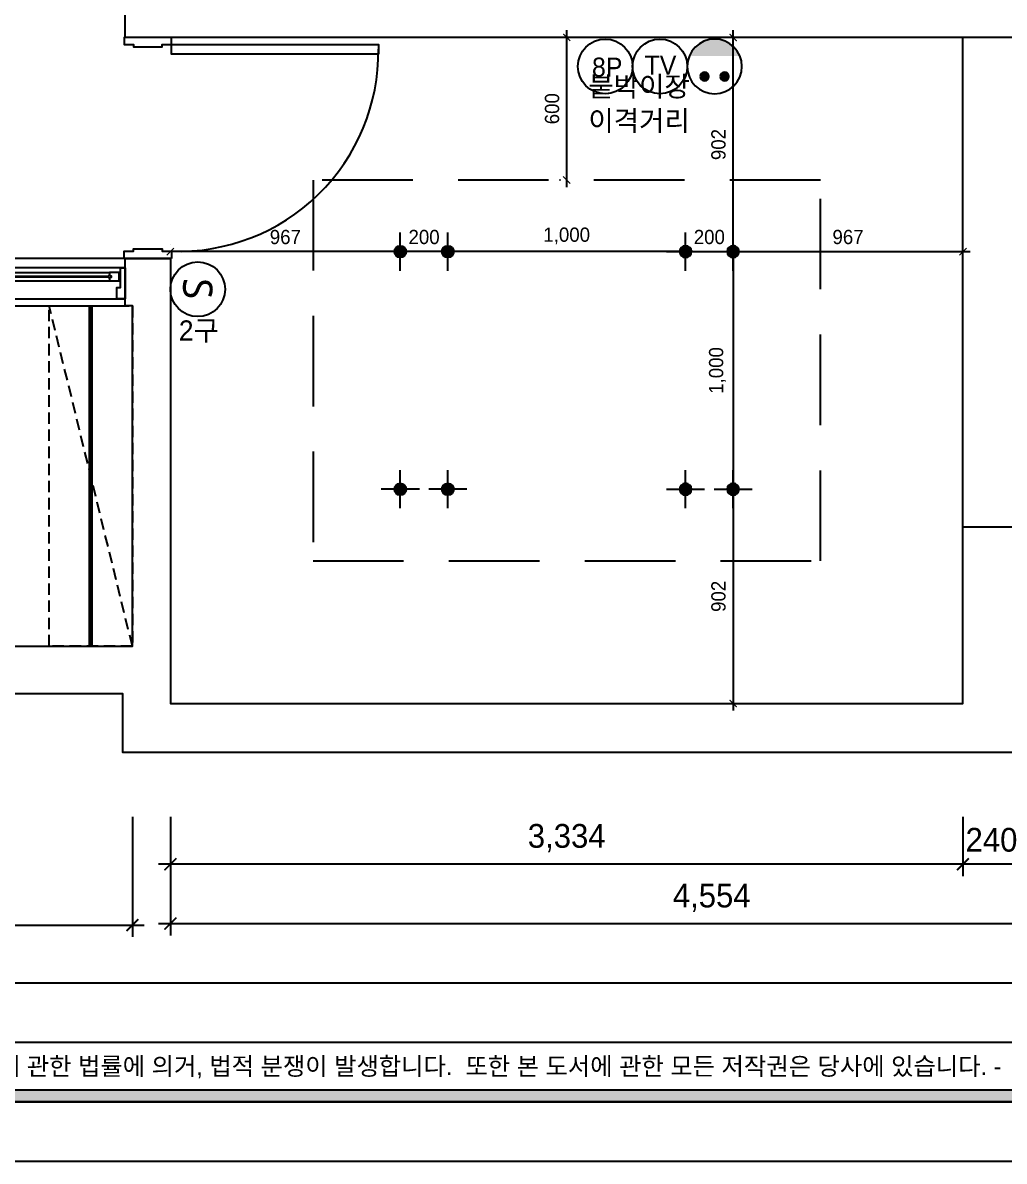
# Model space of a CAD drawing. Header units: millimetres. Extents: x 389217 to 432717, y 56032 to 85056.
# Drawn here: x 420766 to 424894, y 56532 to 61323 of the extents above; entities that cross this region are included whole.
import ezdxf
from ezdxf.enums import TextEntityAlignment as Align

# ---------------------------------------------------------------- set-up
doc = ezdxf.new("R2010")
doc.units = ezdxf.units.MM
doc.header["$LTSCALE"] = 60
for name, pattern in [('DASHED2', [9.525, 6.35, -3.175]), ('DH-HID2', [1.2, 0.8, -0.4]), ('HID', [2.5, 1.5, -1])]:
    doc.linetypes.add(name, pattern=pattern)
for name, color, linetype in [('0-ELC TEXT', 7, 'Continuous'), ('04-WIN', 4, 'Continuous'), ('07-DIM WAL', 5, 'Continuous'), ('2CONTINUOUS', 2, 'Continuous'), ('3.기호.계단선', 30, 'Continuous'), ('CEIL-LIGHT', 7, 'Continuous'), ('CO-DO-FR', 7, 'Continuous'), ('CO-DOOR', 8, 'Continuous'), ('FORM(YOURNAME)-1', 1, 'Continuous'), ('FORM(YOURNAME)-11', 1, 'Continuous'), ('FU-FURM', 6, 'DH-HID2'), ('HAT', 8, 'Continuous'), ('RC-LIGHT', 7, 'Continuous'), ('도면층8', 8, 'Continuous'), ('설비', 140, 'Continuous')]:
    doc.layers.add(name, color=color, linetype=linetype)
doc.styles.add('HY 울릉도 L', font='')
doc.styles.add('YOURNAME', font='HY울릉도M.TTF')
doc.styles.add('코레일둥고', font='Korail_Round_Gothic_Medium.ttf')
doc.styles.get('HY 울릉도 L').set_extended_font_data('HY울릉도L')
doc.dimstyles.new('30', dxfattribs={"dimscale": 30, "dimtxt": 2, "dimasz": 1, "dimexe": 1, "dimexo": 1, "dimgap": 1, "dimtad": 1, "dimdec": 0, "dimrnd": 0.05, "dimdsep": 46, "dimlunit": 6, "dimtxsty": 'HY 울릉도 L', "dimblk": 'ARCHTICK', "dimcen": 2.5, "dimdle": 1, "dimclrd": 133, "dimclre": 133, "dimclrt": 30, "dimadec": 0, "dimazin": 0, "dimtfac": 1, "dimtdec": 0, "dimtix": 1, "dimtmove": 2, "dimatfit": 3, "dimldrblk": 'ARCHTICK', "dimfxl": 1, "dimlwd": -1, "dimlwe": -1, "dimarcsym": 0})
doc.dimstyles.new('50', dxfattribs={"dimscale": 50, "dimtxt": 2, "dimasz": 1, "dimexe": 1, "dimexo": 1, "dimgap": 1, "dimtad": 1, "dimdec": 0, "dimrnd": 0.05, "dimdsep": 46, "dimlunit": 6, "dimtxsty": 'HY 울릉도 L', "dimblk": 'ARCHTICK', "dimcen": 2.5, "dimdle": 1, "dimclrd": 133, "dimclre": 133, "dimclrt": 30, "dimadec": 0, "dimazin": 0, "dimtfac": 1, "dimtdec": 0, "dimtix": 1, "dimtmove": 2, "dimatfit": 3, "dimldrblk": 'ARCHTICK', "dimfxl": 1, "dimlwd": -1, "dimlwe": -1, "dimarcsym": 0})

# ---------------------------------------------------------------- blocks, each defined once
blk = doc.blocks.new('FORM-ELEVATION')
at = {"layer": 'FORM(YOURNAME)-11'}
h = blk.add_hatch(color=256, dxfattribs=at)
h.dxf.hatch_style = 1
h.paths.add_polyline_path([(-10309, 35708), (71691, 35708), (71691, 35508), (-10309, 35508)])
h.paths.add_polyline_path([(-10309, -21492), (71691, -21492), (71691, -21692), (-10309, -21692)])
at = {"layer": 'Defpoints', "color": 158}
blk.add_line((62481, -20692), (-10309, -20692), dxfattribs=at)
for points in [[(-10309, -21692), (71691, -21692), (71691, 35708), (-10309, 35708)], [(-8309, 33708), (61071, 33708), (61071, -19692), (-8309, -19692)]]:
    blk.add_lwpolyline(points, close=True, dxfattribs=at)
at = {"layer": 'FORM(YOURNAME)-11', "color": 250}
blk.add_lwpolyline([(-11309, -22692), (72691, -22692), (72691, 36708), (-11309, 36708)], close=True, dxfattribs=at)
at = {"layer": 'FORM(YOURNAME)-11'}
blk.add_lwpolyline([(-10309, -21492), (71691, -21492), (71691, -21692), (-10309, -21692)], close=True, dxfattribs=at)
at = {"layer": 'FORM(YOURNAME)-11', "color": 1, "style": 'YOURNAME'}
blk.add_text("- 본 도서는 어떠한 경우에도 무단으로 도용할 수 없으며 도용시 '지적재산권' 보호에 관한 법률에 의거, 법적 분쟁이 발생합니다.  또한 본 도서에 관한 모든 저작권은 당사에 있습니다. -", height=300, dxfattribs=at).set_placement((28146, -21092), align=Align.MIDDLE_CENTER)
at = {"layer": 'FORM(YOURNAME)-11', "color": 3, "style": 'YOURNAME'}
for tag, height, p in [('1', 450, (71041, -1219)), ('2', 450, (71041, -1863)), ('3', 450, (71041, -3150)), ('4', 450, (71041, -5081)), ('5', 515, (71041, -7398)), ('6', 515, (71041, -9650)), ('7', 515, (71041, -11903)), ('8', 515, (71041, -14155)), ('9', 515, (71041, -16408)), ('10', 515, (66791, -18596)), ('11', 515, (71041, -18660)), ('12', 515, (66791, -20848)), ('13', 515, (71041, -20848))]:
    blk.add_attdef(tag, text='', height=height, dxfattribs=at).set_placement(p, align=Align.MIDDLE_RIGHT)
blk = doc.blocks.new('_ArchTick')
at = {"color": 0, "linetype": 'ByBlock', "const_width": 0.15}
blk.add_lwpolyline([(-0.5, -0.5), (0.5, 0.5)], dxfattribs=at)
blk = doc.blocks.new('*D99')
at = {"layer": '07-DIM WAL', "color": 133, "transparency": 16777216}
for p, q in [((419736.9, 57982.2), (419736.9, 57476.2)), ((421226.9, 57982.2), (421226.9, 57476.2)), ((419686.9, 57526.2), (421276.9, 57526.2))]:
    blk.add_line(p, q, dxfattribs=at)
at = {"layer": 'Defpoints', "color": 0, "transparency": 16777216}
for p in [(419736.9, 58032.2), (421226.9, 58032.2), (421226.9, 57526.2)]:
    blk.add_point(p, dxfattribs=at)
at = {"layer": '07-DIM WAL', "color": 133, "transparency": 16777216, "xscale": 50, "yscale": 50, "zscale": 50, "rotation": 180}
blk.add_blockref('_ArchTick', (419736.9, 57526.2), dxfattribs=at)
at = {"layer": '07-DIM WAL', "color": 133, "transparency": 16777216, "xscale": 50, "yscale": 50, "zscale": 50}
blk.add_blockref('_ArchTick', (421226.9, 57526.2), dxfattribs=at)
at = {"layer": '07-DIM WAL', "color": 30, "transparency": 16777216, "insert": (420481.9, 57636.1), "char_height": 100, "attachment_point": 5, "style": 'HY 울릉도 L'}
blk.add_mtext('1,490', dxfattribs=at)
blk = doc.blocks.new('*D100')
at = {"layer": '07-DIM WAL', "color": 133, "transparency": 16777216}
for p, q in [((421386.9, 57982.2), (421386.9, 57482.2)), ((425940.9, 57982.2), (425940.9, 57482.2)), ((421336.9, 57532.2), (425990.9, 57532.2))]:
    blk.add_line(p, q, dxfattribs=at)
at = {"layer": 'Defpoints', "color": 0, "transparency": 16777216}
for p in [(421386.9, 58032.2), (425940.9, 58032.2), (425940.9, 57532.2)]:
    blk.add_point(p, dxfattribs=at)
at = {"layer": '07-DIM WAL', "color": 133, "transparency": 16777216, "xscale": 50, "yscale": 50, "zscale": 50, "rotation": 180}
blk.add_blockref('_ArchTick', (421386.9, 57532.2), dxfattribs=at)
at = {"layer": '07-DIM WAL', "color": 133, "transparency": 16777216, "xscale": 50, "yscale": 50, "zscale": 50}
blk.add_blockref('_ArchTick', (425940.9, 57532.2), dxfattribs=at)
at = {"layer": '07-DIM WAL', "color": 30, "transparency": 16777216, "insert": (423663.9, 57641.1), "char_height": 100, "attachment_point": 5, "style": 'HY 울릉도 L'}
blk.add_mtext('4,554', dxfattribs=at)
blk = doc.blocks.new('*D102')
at = {"layer": '07-DIM WAL', "color": 133, "transparency": 16777216}
for p, q in [((424720.9, 57982.2), (424720.9, 57732.2)), ((424960.9, 57982.2), (424960.9, 57732.2)), ((425010.9, 57782.2), (424670.9, 57782.2))]:
    blk.add_line(p, q, dxfattribs=at)
at = {"layer": 'Defpoints', "color": 0, "transparency": 16777216}
for p in [(424720.9, 58032.2), (424960.9, 58032.2), (424720.9, 57782.2)]:
    blk.add_point(p, dxfattribs=at)
at = {"layer": '07-DIM WAL', "color": 133, "transparency": 16777216, "xscale": 50, "yscale": 50, "zscale": 50}
blk.add_blockref('_ArchTick', (424720.9, 57782.2), dxfattribs=at)
at = {"layer": '07-DIM WAL', "color": 133, "transparency": 16777216, "xscale": 50, "yscale": 50, "zscale": 50, "rotation": 180}
blk.add_blockref('_ArchTick', (424960.9, 57782.2), dxfattribs=at)
at = {"layer": '07-DIM WAL', "color": 30, "transparency": 16777216, "insert": (424840.9, 57884.3), "char_height": 100, "attachment_point": 5, "style": 'HY 울릉도 L'}
blk.add_mtext('240', dxfattribs=at)
blk = doc.blocks.new('*D103')
at = {"layer": '07-DIM WAL', "color": 133, "transparency": 16777216}
for p, q in [((421386.9, 57982.2), (421386.9, 57732.2)), ((424720.9, 57982.2), (424720.9, 57732.2)), ((424770.9, 57782.2), (421336.9, 57782.2))]:
    blk.add_line(p, q, dxfattribs=at)
at = {"layer": 'Defpoints', "color": 0, "transparency": 16777216}
for p in [(421386.9, 58032.2), (424720.9, 58032.2), (421386.9, 57782.2)]:
    blk.add_point(p, dxfattribs=at)
at = {"layer": '07-DIM WAL', "color": 133, "transparency": 16777216, "xscale": 50, "yscale": 50, "zscale": 50, "rotation": 180}
blk.add_blockref('_ArchTick', (421386.9, 57782.2), dxfattribs=at)
at = {"layer": '07-DIM WAL', "color": 133, "transparency": 16777216, "xscale": 50, "yscale": 50, "zscale": 50}
blk.add_blockref('_ArchTick', (424720.9, 57782.2), dxfattribs=at)
at = {"layer": '07-DIM WAL', "color": 30, "transparency": 16777216, "insert": (423053.9, 57892.2), "char_height": 100, "attachment_point": 5, "style": 'HY 울릉도 L'}
blk.add_mtext('3,334', dxfattribs=at)
blk = doc.blocks.new('vudauseh')
at = {"layer": '2CONTINUOUS'}
for points in [[(389784.9, 79540), (394739.9, 79540), (394739.9, 79020), (394528.9, 79020), (394528.9, 79320), (389784.9, 79320), (389784.9, 79540)], [(388124.9, 76924), (388324.9, 76924), (388324.9, 76758), (389814.9, 76758), (389814.9, 78190), (389814.9, 78190), (389784.9, 78190), (389784.9, 78390), (389974.9, 78390), (389974.9, 76517), (393308.9, 76517), (393308.9, 77260), (393548.9, 77260), (393548.9, 76510), (394528.9, 76510), (394528.9, 77390), (394740.5, 77390), (394740.5, 76310), (389774.9, 76310), (389774.9, 76558), (388124.9, 76558), (388124.9, 76924)]]:
    blk.add_lwpolyline(points, dxfattribs=at)
at = {"layer": 'CO-DO-FR'}
for points in [[(389979.9, 79320), (389779.9, 79320), (389779.9, 79290), (389819.9, 79290), (389819.9, 79280), (389939.9, 79280), (389939.9, 79290), (389979.9, 79290), (389979.9, 79320)], [(389979.9, 78390), (389779.9, 78390), (389779.9, 78420), (389819.9, 78420), (389819.9, 78430), (389939.9, 78430), (389939.9, 78420), (389979.9, 78420), (389979.9, 78390)]]:
    blk.add_lwpolyline(points, close=True, dxfattribs=at)
at = {"layer": 'CO-DOOR'}
blk.add_lwpolyline([(390849.9, 79250), (389979.9, 79250), (389979.9, 79290), (390849.9, 79290)], close=True, dxfattribs=at)
blk.add_arc((390009.5, 79260), 840.5, 267.9859, 0.6817, dxfattribs=at)
blk = doc.blocks.new('cjswjdeh')
at = {"layer": '04-WIN', "color": 8}
blk.add_lwpolyline([(421196.9, 60331.7), (419736.9, 60331.7), (419736.9, 60131.7), (421196.9, 60131.7)], close=True, dxfattribs=at)
at = {"layer": 'FU-FURM', "color": 8}
blk.add_lwpolyline([(421226.9, 58699.7), (420876.9, 58699.7), (420876.9, 60131.7), (421226.9, 60131.7), (421226.9, 58699.7), (420876.9, 60131.7)], dxfattribs=at)
at = {"layer": '도면층8', "color": 8}
for p, q in [((421196.9, 60291.4), (419736.9, 60291.4)), ((420719.9, 60272.5), (421130.9, 60272.5)), ((420719.9, 60237.4), (421130.9, 60237.4)), ((419736.9, 60161.4), (421196.9, 60161.4))]:
    blk.add_line(p, q, dxfattribs=at)
for points in [[(421196.9, 60172.1), (421196.9, 60161.4), (421161.8, 60161.4), (421161.8, 60209.5), (421176.5, 60209.5), (421176.5, 60291.4), (421196.9, 60291.4), (421196.9, 60172.1)], [(421126.4, 60252.6), (420724.4, 60252.6), (420724.4, 60257.3), (421126.4, 60257.3), (421126.4, 60252.6), (421126.4, 60257.3)], [(421130.9, 60261.7), (421127.7, 60260.1), (421127, 60258.9), (421126.4, 60257.3)], [(421130.9, 60248.1), (421127.7, 60249.8), (421127, 60250.9), (421126.4, 60252.6)]]:
    blk.add_lwpolyline(points, dxfattribs=at)
blk.add_lwpolyline([(421130.9, 60249.1), (421130.9, 60237.4), (421171.8, 60237.4), (421171.8, 60272.5), (421130.9, 60272.5), (421130.9, 60260.8), (421137.4, 60258.7), (421137.4, 60251.1)], close=True, dxfattribs=at)
blk.add_blockref('vudauseh', (31412, -18058.3))
blk = doc.blocks.new('1')
at = {"linetype": 'Continuous'}
h = blk.add_hatch(color=4, dxfattribs=at)
h.dxf.hatch_style = 1
edge = h.paths.add_edge_path()
edge.add_arc((11539653.5, -14273503.8), 37.5, 0, 360)
at = {"color": 1, "linetype": 'Continuous'}
for p, q in [((11539653.5, -14273637.1), (11539653.5, -14273370.5)), ((11539520.2, -14273503.8), (11539786.8, -14273503.8))]:
    blk.add_line(p, q, dxfattribs=at)
at = {"color": 4, "linetype": 'Continuous'}
for radius in [41.5, 37.5]:
    blk.add_circle((11539653.5, -14273503.8), radius, dxfattribs=at)
blk = doc.blocks.new('*D115')
at = {"layer": '07-DIM WAL', "color": 133, "transparency": 16777216}
for p, q in [((423053.9, 60631.7), (423053.9, 61291.7)), ((423028.3, 61261.7), (423023.9, 61261.7)), ((423028.3, 60661.7), (423023.9, 60661.7))]:
    blk.add_line(p, q, dxfattribs=at)
at = {"layer": 'Defpoints', "color": 0, "transparency": 16777216}
for p in [(423053.9, 61261.7), (423058.3, 61261.7), (423058.3, 60661.7)]:
    blk.add_point(p, dxfattribs=at)
at = {"layer": '07-DIM WAL', "color": 133, "transparency": 16777216, "xscale": 30, "yscale": 30, "zscale": 30}
for p, rotation in [((423053.9, 61261.7), 90), ((423053.9, 60661.7), 270)]:
    blk.add_blockref('_ArchTick', p, dxfattribs=dict(at, rotation=rotation))
at = {"layer": '07-DIM WAL', "color": 30, "transparency": 16777216, "insert": (422992.6, 60961.7), "char_height": 60, "attachment_point": 5, "rotation": 90, "style": 'HY 울릉도 L'}
blk.add_mtext('600', dxfattribs=at)
blk = doc.blocks.new('*D175')
at = {"layer": '07-DIM WAL', "color": 133, "transparency": 16777216}
for p, q in [((423523.9, 60360.2), (423783.9, 60360.2)), ((423553.9, 60330.2), (423553.9, 60330.2)), ((423753.9, 60330.2), (423753.9, 60330.2))]:
    blk.add_line(p, q, dxfattribs=at)
at = {"layer": 'Defpoints', "color": 0, "transparency": 16777216}
for p in [(423553.9, 60360.2), (423753.9, 60360.2), (423753.9, 60360.2)]:
    blk.add_point(p, dxfattribs=at)
at = {"layer": '07-DIM WAL', "color": 133, "transparency": 16777216, "xscale": 30, "yscale": 30, "zscale": 30}
blk.add_blockref('_ArchTick', (423553.9, 60360.2), dxfattribs=at)
at = {"layer": '07-DIM WAL', "color": 133, "transparency": 16777216, "xscale": 30, "yscale": 30, "zscale": 30, "rotation": 180}
blk.add_blockref('_ArchTick', (423753.9, 60360.2), dxfattribs=at)
at = {"layer": '07-DIM WAL', "color": 30, "transparency": 16777216, "insert": (423653.9, 60421.5), "char_height": 60, "attachment_point": 5, "style": 'HY 울릉도 L'}
blk.add_mtext('200', dxfattribs=at)
blk = doc.blocks.new('*D176')
at = {"layer": '07-DIM WAL', "color": 133, "transparency": 16777216}
for p, q in [((423753.9, 60330.2), (423753.9, 61291.7)), ((423723.9, 61261.7), (423723.9, 61261.7)), ((423723.9, 60360.2), (423723.9, 60360.2))]:
    blk.add_line(p, q, dxfattribs=at)
at = {"layer": 'Defpoints', "color": 0, "transparency": 16777216}
for p in [(423753.9, 61261.7), (423753.9, 61261.7), (423753.9, 60360.2)]:
    blk.add_point(p, dxfattribs=at)
at = {"layer": '07-DIM WAL', "color": 133, "transparency": 16777216, "xscale": 30, "yscale": 30, "zscale": 30}
for p, rotation in [((423753.9, 61261.7), 90), ((423753.9, 60360.2), 270)]:
    blk.add_blockref('_ArchTick', p, dxfattribs=dict(at, rotation=rotation))
at = {"layer": '07-DIM WAL', "color": 30, "transparency": 16777216, "insert": (423692.6, 60811), "char_height": 60, "attachment_point": 5, "rotation": 90, "style": 'HY 울릉도 L'}
blk.add_mtext('902', dxfattribs=at)
blk = doc.blocks.new('*D177')
at = {"layer": '07-DIM WAL', "color": 133, "transparency": 16777216}
for p, q in [((423753.9, 60390.2), (423753.9, 60390.2)), ((424720.9, 60390.2), (424720.9, 60390.2)), ((423723.9, 60360.2), (424750.9, 60360.2))]:
    blk.add_line(p, q, dxfattribs=at)
at = {"layer": 'Defpoints', "color": 0, "transparency": 16777216}
for p in [(423753.9, 60360.2), (424720.9, 60360.2), (424720.9, 60360.2)]:
    blk.add_point(p, dxfattribs=at)
at = {"layer": '07-DIM WAL', "color": 133, "transparency": 16777216, "xscale": 30, "yscale": 30, "zscale": 30, "rotation": 180}
blk.add_blockref('_ArchTick', (423753.9, 60360.2), dxfattribs=at)
at = {"layer": '07-DIM WAL', "color": 133, "transparency": 16777216, "xscale": 30, "yscale": 30, "zscale": 30}
blk.add_blockref('_ArchTick', (424720.9, 60360.2), dxfattribs=at)
at = {"layer": '07-DIM WAL', "color": 30, "transparency": 16777216, "insert": (424237.4, 60421.5), "char_height": 60, "attachment_point": 5, "style": 'HY 울릉도 L'}
blk.add_mtext('967', dxfattribs=at)
blk = doc.blocks.new('*D178')
at = {"layer": '07-DIM WAL', "color": 133, "transparency": 16777216}
for p, q in [((423553.9, 60390.2), (423553.9, 60390.2)), ((423583.9, 60360.2), (422523.9, 60360.2)), ((422553.9, 60330.2), (422553.9, 60330.2))]:
    blk.add_line(p, q, dxfattribs=at)
at = {"layer": 'Defpoints', "color": 0, "transparency": 16777216}
for p in [(422553.9, 60360.2), (422553.9, 60360.2), (423553.9, 60360.2)]:
    blk.add_point(p, dxfattribs=at)
at = {"layer": '07-DIM WAL', "color": 133, "transparency": 16777216, "xscale": 30, "yscale": 30, "zscale": 30, "rotation": 180}
blk.add_blockref('_ArchTick', (422553.9, 60360.2), dxfattribs=at)
at = {"layer": '07-DIM WAL', "color": 133, "transparency": 16777216, "xscale": 30, "yscale": 30, "zscale": 30}
blk.add_blockref('_ArchTick', (423553.9, 60360.2), dxfattribs=at)
at = {"layer": '07-DIM WAL', "color": 30, "transparency": 16777216, "insert": (423053.9, 60426.2), "char_height": 60, "attachment_point": 5, "style": 'HY 울릉도 L'}
blk.add_mtext('1,000', dxfattribs=at)
blk = doc.blocks.new('*D179')
at = {"layer": '07-DIM WAL', "color": 133, "transparency": 16777216}
for p, q in [((422353.9, 60390.2), (422353.9, 60390.2)), ((422553.9, 60390.2), (422553.9, 60390.2)), ((422583.9, 60360.2), (422323.9, 60360.2))]:
    blk.add_line(p, q, dxfattribs=at)
at = {"layer": 'Defpoints', "color": 0, "transparency": 16777216}
for p in [(422353.9, 60360.2), (422353.9, 60360.2), (422553.9, 60360.2)]:
    blk.add_point(p, dxfattribs=at)
at = {"layer": '07-DIM WAL', "color": 133, "transparency": 16777216, "xscale": 30, "yscale": 30, "zscale": 30}
blk.add_blockref('_ArchTick', (422353.9, 60360.2), dxfattribs=at)
at = {"layer": '07-DIM WAL', "color": 133, "transparency": 16777216, "xscale": 30, "yscale": 30, "zscale": 30, "rotation": 180}
blk.add_blockref('_ArchTick', (422553.9, 60360.2), dxfattribs=at)
at = {"layer": '07-DIM WAL', "color": 30, "transparency": 16777216, "insert": (422453.9, 60421.5), "char_height": 60, "attachment_point": 5, "style": 'HY 울릉도 L'}
blk.add_mtext('200', dxfattribs=at)
blk = doc.blocks.new('*D180')
at = {"layer": '07-DIM WAL', "color": 133, "transparency": 16777216}
for p, q in [((421386.9, 60390.2), (421386.9, 60390.2)), ((422353.9, 60390.2), (422353.9, 60390.2)), ((422383.9, 60360.2), (421356.9, 60360.2))]:
    blk.add_line(p, q, dxfattribs=at)
at = {"layer": 'Defpoints', "color": 0, "transparency": 16777216}
for p in [(421386.9, 60360.2), (421386.9, 60360.2), (422353.9, 60360.2)]:
    blk.add_point(p, dxfattribs=at)
at = {"layer": '07-DIM WAL', "color": 133, "transparency": 16777216, "xscale": 30, "yscale": 30, "zscale": 30, "rotation": 180}
blk.add_blockref('_ArchTick', (421386.9, 60360.2), dxfattribs=at)
at = {"layer": '07-DIM WAL', "color": 133, "transparency": 16777216, "xscale": 30, "yscale": 30, "zscale": 30}
blk.add_blockref('_ArchTick', (422353.9, 60360.2), dxfattribs=at)
at = {"layer": '07-DIM WAL', "color": 30, "transparency": 16777216, "insert": (421870.4, 60421.5), "char_height": 60, "attachment_point": 5, "style": 'HY 울릉도 L'}
blk.add_mtext('967', dxfattribs=at)
blk = doc.blocks.new('*D181')
at = {"layer": '07-DIM WAL', "color": 133, "transparency": 16777216}
for p, q in [((423753.9, 60390.2), (423753.9, 59330.2)), ((423723.9, 60360.2), (423723.9, 60360.2)), ((423723.9, 59360.2), (423723.9, 59360.2))]:
    blk.add_line(p, q, dxfattribs=at)
at = {"layer": 'Defpoints', "color": 0, "transparency": 16777216}
for p in [(423753.9, 60360.2), (423753.9, 59360.2), (423753.9, 59360.2)]:
    blk.add_point(p, dxfattribs=at)
at = {"layer": '07-DIM WAL', "color": 133, "transparency": 16777216, "xscale": 30, "yscale": 30, "zscale": 30}
for p, rotation in [((423753.9, 60360.2), 90), ((423753.9, 59360.2), 270)]:
    blk.add_blockref('_ArchTick', p, dxfattribs=dict(at, rotation=rotation))
at = {"layer": '07-DIM WAL', "color": 30, "transparency": 16777216, "insert": (423688, 59860.2), "char_height": 60, "attachment_point": 5, "rotation": 90, "style": 'HY 울릉도 L'}
blk.add_mtext('1,000', dxfattribs=at)
blk = doc.blocks.new('*D182')
at = {"layer": '07-DIM WAL', "color": 133, "transparency": 16777216}
for p, q in [((423753.9, 59390.2), (423753.9, 58428.7)), ((423723.9, 59360.2), (423723.9, 59360.2)), ((423723.9, 58458.7), (423723.9, 58458.7))]:
    blk.add_line(p, q, dxfattribs=at)
at = {"layer": 'Defpoints', "color": 0, "transparency": 16777216}
for p in [(423753.9, 59360.2), (423753.9, 58458.7), (423753.9, 58458.7)]:
    blk.add_point(p, dxfattribs=at)
at = {"layer": '07-DIM WAL', "color": 133, "transparency": 16777216, "xscale": 30, "yscale": 30, "zscale": 30}
for p, rotation in [((423753.9, 59360.2), 90), ((423753.9, 58458.7), 270)]:
    blk.add_blockref('_ArchTick', p, dxfattribs=dict(at, rotation=rotation))
at = {"layer": '07-DIM WAL', "color": 30, "transparency": 16777216, "insert": (423692.6, 58909.5), "char_height": 60, "attachment_point": 5, "rotation": 90, "style": 'HY 울릉도 L'}
blk.add_mtext('902', dxfattribs=at)
blk = doc.blocks.new('egoo')
at = {"layer": '설비'}
h = blk.add_hatch(color=140, dxfattribs=at)
edge = h.paths.add_edge_path()
edge.add_arc((1015645.3, 443433.7), 22.3, 0, 360)
h = blk.add_hatch(color=140, dxfattribs=at)
edge = h.paths.add_edge_path()
edge.add_arc((1015747.7, 443433.7), 22.3, 0, 360)
h = blk.add_hatch(color=140, dxfattribs=at)
edge = h.paths.add_edge_path()
edge.add_line((1015826.3, 443329.1), (1015566.6, 443329.1))
edge.add_ellipse((1015696.5, 443381.5), major_axis=(99, 99), ratio=1, start_angle=156.95778, end_angle=293.04222)
at = {"layer": '설비', "color": 140}
for centre, radius in [((1015696.5, 443381.5), 140), ((1015645.3, 443433.7), 22.3), ((1015747.7, 443433.7), 22.3)]:
    blk.add_circle(centre, radius, dxfattribs=at)
blk = doc.blocks.new('SW')
at = {"layer": '설비', "color": 140}
blk.add_circle((11533254.1, -14277699.4), 184, dxfattribs=at)
at = {"layer": '설비', "color": 140, "insert": (11533320, -14277600.8), "char_height": 197.143, "width": 314.327, "attachment_point": 3, "style": '코레일둥고'}
blk.add_mtext('{\\fMalgun Gothic|b0|i0|c129|p50;S}', dxfattribs=at)

msp = doc.modelspace()

# ---------------------------------------------------------------- linework, layer by layer
at = {"layer": '3.기호.계단선', "color": 10, "linetype": 'HID', "const_width": 20}
msp.add_lwpolyline([(421051.9, 58699.7), (421051.9, 60131.7)], dxfattribs=at)
at = {"layer": 'CEIL-LIGHT'}
msp.add_line((424720.9, 59201.7), (424720.9, 61261.7), dxfattribs=at)
at = {"layer": 'HAT', "linetype": 'DASHED2'}
msp.add_lwpolyline([(421986.9, 59058.7), (424120.9, 59058.7), (424120.9, 60661.7), (421986.9, 60661.7)], close=True, dxfattribs=at)
at = {"layer": '설비', "color": 140}
for centre in [(423216.2, 61139.9), (423446.2, 61139.9)]:
    msp.add_circle(centre, 115, dxfattribs=at)

# ---------------------------------------------------------------- block references
msp.add_blockref('cjswjdeh', (0, 0))
at = {"layer": 'FORM(YOURNAME)-1', "xscale": 0.2500000000000002, "yscale": 0.2500000000000002, "zscale": 0.2500000000000002}
msp.add_blockref('FORM-ELEVATION', (414044.3, 62205.2), dxfattribs=at)
at = {"layer": 'RC-LIGHT', "yscale": 0.6024096385271789, "zscale": 0.6024096385271789}
for p, xscale, rotation in [((-8176142.4, -6891238.2), 0.6024096385271789, 90.00000000000001), ((-8175942.4, -6891238.2), 0.6024096385271789, 90.00000000000001), ((9022050.2, -6891238.2), -0.6024096385271789, 270), ((9022250.2, -6891238.2), -0.6024096385271789, 270), ((-8176142.4, -6892238.2), 0.6024096385271789, 90.00000000000001), ((-8175942.4, -6892238.2), 0.6024096385271789, 90.00000000000001), ((9022050.2, -6892238.2), -0.6024096385271789, 270), ((9022250.2, -6892238.2), -0.6024096385271789, 270)]:
    msp.add_blockref('1', p, dxfattribs=dict(at, xscale=xscale, rotation=rotation))
at = {"layer": '설비', "color": 140}
for name, p, xscale, yscale, zscale, rotation in [('egoo', (-410645.9, 425346.1), -0.8214285869294655, 0.8214285869294655, 0.8214285869294655, 180), ('SW', (9345064.1, 7268485.5), 0.625, 0.625, 0.625, 270)]:
    msp.add_blockref(name, p, dxfattribs=dict(at, xscale=xscale, yscale=yscale, zscale=zscale, rotation=rotation))

# ---------------------------------------------------------------- texts
at = {"layer": '0-ELC TEXT', "style": '코레일둥고'}
for s, p in [('붙박이장', (423145.1, 61013)), ('이격거리', (423145.1, 60868.4))]:
    msp.add_text(s, height=85, dxfattribs=at).set_placement(p)
at = {"layer": '설비', "color": 140, "style": '코레일둥고'}
for s, height, p in [('TV', 80, (423381.5, 61104.8)), ('8P', 80, (423160.3, 61096.9)), ('2구', 85, (421422.3, 59985.9))]:
    msp.add_text(s, height=height, dxfattribs=at).set_placement(p)

# ---------------------------------------------------------------- dimensions: what is measured, and where the dimension line sits
at = {"layer": '07-DIM WAL'}
for base, p1, p2, picture, middle in [((423053.9, 61261.7), (423058.3, 60661.7), (423058.3, 61261.7), '*D115', (422992.6, 60961.7)), ((423753.9044716, 61261.742925), (423753.9044716, 60360.242925), (423753.9044716, 61261.742925), '*D176', (423692.6018935, 60810.992925)), ((423753.9, 59360.2), (423753.9, 60360.2), (423753.9, 59360.2), '*D181', (423688, 59860.2)), ((423753.9044716, 58458.742925), (423753.9044716, 59360.242925), (423753.9044716, 58458.742925), '*D182', (423692.6018935, 58909.492925))]:
    dim = msp.add_linear_dim(base=base, p1=p1, p2=p2, angle=90, dimstyle='30', dxfattribs=at)
    dim.commit()
    dim.dimension.update_dxf_attribs({"geometry": picture, "text_midpoint": middle})
for base, p1, p2, dimstyle, picture, middle in [((422553.9, 60360.2), (423553.9, 60360.2), (422553.9, 60360.2), '30', '*D178', (423053.9, 60426.2)), ((421386.9, 60360.2), (422353.9, 60360.2), (421386.9, 60360.2), '30', '*D180', (421870.4, 60421.5)), ((422353.9, 60360.2), (422553.9, 60360.2), (422353.9, 60360.2), '30', '*D179', (422453.9, 60421.5)), ((423753.9, 60360.2), (423553.9, 60360.2), (423753.9, 60360.2), '30', '*D175', (423653.9, 60421.5)), ((424720.9, 60360.2), (423753.9, 60360.2), (424720.9, 60360.2), '30', '*D177', (424237.4, 60421.5)), ((421226.9, 57526.2), (419736.9, 58032.2), (421226.9, 58032.2), '50', '*D99', (420481.9, 57636.1)), ((425940.9, 57532.2), (421386.9, 58032.2), (425940.9, 58032.2), '50', '*D100', (423663.9, 57641.1)), ((421386.9, 57782.2), (424720.9, 58032.2), (421386.9, 58032.2), '50', '*D103', (423053.9, 57892.2)), ((424720.9, 57782.2), (424960.9, 58032.2), (424720.9, 58032.2), '50', '*D102', (424840.9, 57884.3))]:
    dim = msp.add_linear_dim(base=base, p1=p1, p2=p2, dimstyle=dimstyle, dxfattribs=at)
    dim.commit()
    dim.dimension.update_dxf_attribs({"geometry": picture, "text_midpoint": middle})

doc.saveas('drawing.dxf')
